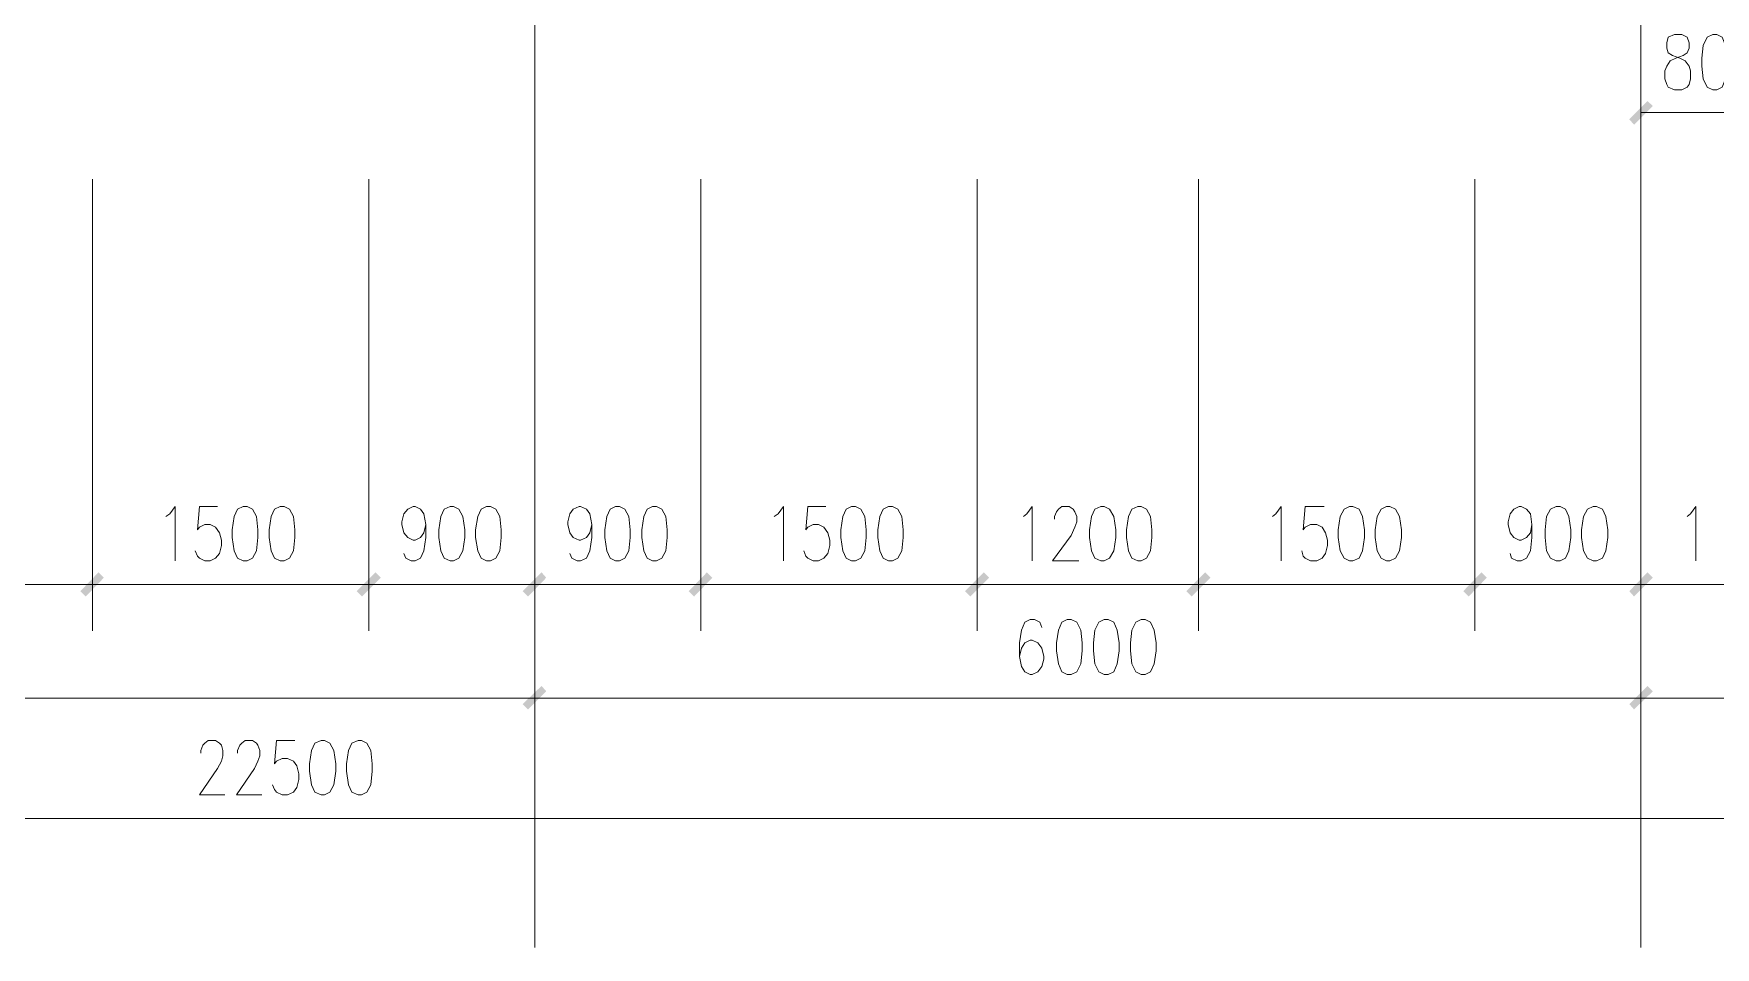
# Model space of a CAD drawing. Extents: x -145382 to -103386, y -23290 to 6406.
# Drawn here: x -121988 to -112867, y -17908 to -12951 of the extents above; entities that cross this region are included whole.
import ezdxf

# ---------------------------------------------------------------- set-up
doc = ezdxf.new("R2010")
doc.units = 0

msp = doc.modelspace()

# ---------------------------------------------------------------- hatches: boundary and pattern name
at = {"linetype": 'Continuous', "lineweight": 0}
for points in [[(-113333.3, -13415.8), (-113234.8, -13317.3), (-113205.6, -13342.9), (-113307.7, -13445)], [(-121734.7, -15975.6), (-121636.3, -15873.5), (-121607.1, -15902.6), (-121705.6, -16004.7)], [(-120236, -15975.6), (-120133.9, -15873.5), (-120104.8, -15902.6), (-120206.9, -16004.7)], [(-119335.4, -15975.6), (-119233.3, -15873.5), (-119207.7, -15902.6), (-119306.2, -16004.7)], [(-118434.7, -15975.6), (-118336.2, -15873.5), (-118307, -15902.6), (-118405.5, -16004.7)], [(-116936, -15975.6), (-116833.9, -15873.5), (-116804.7, -15902.6), (-116906.8, -16004.7)], [(-115736.3, -15975.6), (-115634.2, -15873.5), (-115605, -15902.6), (-115707.1, -16004.7)], [(-114233.9, -15975.6), (-114135.5, -15873.5), (-114106.3, -15902.6), (-114204.8, -16004.7)], [(-113333.3, -15975.6), (-113234.8, -15873.5), (-113205.6, -15902.6), (-113307.7, -16004.7)], [(-119335.4, -16588.2), (-119233.3, -16489.7), (-119207.7, -16518.9), (-119306.2, -16617.3)], [(-113333.3, -16588.2), (-113234.8, -16489.7), (-113205.6, -16518.9), (-113307.7, -16617.3)]]:
    msp.add_hatch(color=0, dxfattribs=at).paths.add_polyline_path(points)

# ---------------------------------------------------------------- linework, layer by layer
at = {"color": 0, "linetype": 'Continuous', "lineweight": 0}
for p, q in [((-119269.7, -12099.4), (-119269.7, -13908.1)), ((-113271.3, -12099.4), (-113271.3, -13908.1)), ((-113271.3, -12817.8), (-113271.3, -13630.9)), ((-113271.3, -13379.3), (-112469.1, -13379.3)), ((-121669.1, -13740.3), (-121669.1, -16190.7)), ((-120170.4, -13740.3), (-120170.4, -16190.7)), ((-119269.7, -13740.3), (-119269.7, -16190.7)), ((-118369, -13740.3), (-118369, -16190.7)), ((-116870.3, -13740.3), (-116870.3, -16190.7)), ((-115670.7, -13740.3), (-115670.7, -16190.7)), ((-114172, -13740.3), (-114172, -16190.7)), ((-113271.3, -13740.3), (-113271.3, -16190.7)), ((-119269.7, -13908.1), (-119269.7, -17908.2)), ((-113271.3, -13908.1), (-113271.3, -17908.2)), ((-119269.7, -14352.9), (-119269.7, -16803.3)), ((-113271.3, -14352.9), (-113271.3, -16803.3))]:
    msp.add_line(p, q, dxfattribs=at)
for points in [[(-113089, -12956.3), (-113121.8, -12970.9), (-113129.1, -13000.1), (-113129.1, -13029.3), (-113121.8, -13054.8), (-113099.9, -13069.4), (-113059.8, -13084), (-113030.6, -13098.6), (-113008.7, -13127.7), (-113001.4, -13153.3), (-113001.4, -13197), (-113008.7, -13226.2), (-113019.7, -13240.8), (-113048.8, -13255.4), (-113089, -13255.4), (-113121.8, -13240.8), (-113129.1, -13226.2), (-113140, -13197), (-113140, -13153.3), (-113129.1, -13127.7), (-113110.8, -13098.6), (-113081.7, -13084), (-113041.6, -13069.4), (-113019.7, -13054.8), (-113008.7, -13029.3), (-113008.7, -13000.1), (-113019.7, -12970.9), (-113048.8, -12956.3), (-113089, -12956.3)], [(-112881.1, -12956.3), (-112910.3, -12970.9), (-112932.2, -13014.7), (-112939.5, -13084), (-112939.5, -13127.7), (-112932.2, -13197), (-112910.3, -13240.8), (-112881.1, -13255.4), (-112859.2, -13255.4), (-112830.1, -13240.8), (-112811.8, -13197), (-112800.9, -13127.7), (-112800.9, -13084), (-112811.8, -13014.7), (-112830.1, -12970.9), (-112859.2, -12956.3), (-112881.1, -12956.3)], [(-121271.6, -15570.8), (-121249.7, -15556.2), (-121220.6, -15516.1), (-121220.6, -15811.5)], [(-120990.8, -15516.1), (-121089.3, -15516.1), (-121100.2, -15643.8), (-121089.3, -15629.2), (-121060.1, -15614.6), (-121031, -15614.6), (-121001.8, -15629.2), (-120979.9, -15658.3), (-120969, -15698.4), (-120969, -15727.6), (-120979.9, -15771.4), (-121001.8, -15796.9), (-121031, -15811.5), (-121060.1, -15811.5), (-121089.3, -15796.9), (-121100.2, -15786), (-121111.2, -15756.8)], [(-120852.3, -15516.1), (-120881.5, -15530.7), (-120899.7, -15570.8), (-120910.6, -15643.8), (-120910.6, -15683.9), (-120899.7, -15756.8), (-120881.5, -15796.9), (-120852.3, -15811.5), (-120830.4, -15811.5), (-120801.2, -15796.9), (-120779.4, -15756.8), (-120772.1, -15683.9), (-120772.1, -15643.8), (-120779.4, -15570.8), (-120801.2, -15530.7), (-120830.4, -15516.1), (-120852.3, -15516.1)], [(-120651.7, -15516.1), (-120680.9, -15530.7), (-120699.1, -15570.8), (-120710.1, -15643.8), (-120710.1, -15683.9), (-120699.1, -15756.8), (-120680.9, -15796.9), (-120651.7, -15811.5), (-120629.8, -15811.5), (-120600.7, -15796.9), (-120578.8, -15756.8), (-120571.5, -15683.9), (-120571.5, -15643.8), (-120578.8, -15570.8), (-120600.7, -15530.7), (-120629.8, -15516.1), (-120651.7, -15516.1)], [(-119860.4, -15614.6), (-119871.4, -15658.3), (-119889.6, -15683.9), (-119918.8, -15698.4), (-119929.7, -15698.4), (-119958.9, -15683.9), (-119980.8, -15658.3), (-119991.7, -15614.6), (-119991.7, -15600), (-119980.8, -15556.2), (-119958.9, -15530.7), (-119929.7, -15516.1), (-119918.8, -15516.1), (-119889.6, -15530.7), (-119871.4, -15556.2), (-119860.4, -15614.6), (-119860.4, -15683.9), (-119871.4, -15756.8), (-119889.6, -15796.9), (-119918.8, -15811.5), (-119940.7, -15811.5), (-119969.8, -15796.9), (-119980.8, -15771.4)], [(-119729.2, -15516.1), (-119762, -15530.7), (-119780.2, -15570.8), (-119791.2, -15643.8), (-119791.2, -15683.9), (-119780.2, -15756.8), (-119762, -15796.9), (-119729.2, -15811.5), (-119710.9, -15811.5), (-119681.8, -15796.9), (-119659.9, -15756.8), (-119648.9, -15683.9), (-119648.9, -15643.8), (-119659.9, -15570.8), (-119681.8, -15530.7), (-119710.9, -15516.1), (-119729.2, -15516.1)], [(-119532.3, -15516.1), (-119561.4, -15530.7), (-119579.7, -15570.8), (-119590.6, -15643.8), (-119590.6, -15683.9), (-119579.7, -15756.8), (-119561.4, -15796.9), (-119532.3, -15811.5), (-119510.4, -15811.5), (-119481.2, -15796.9), (-119459.3, -15756.8), (-119452, -15683.9), (-119452, -15643.8), (-119459.3, -15570.8), (-119481.2, -15530.7), (-119510.4, -15516.1), (-119532.3, -15516.1)], [(-118959.8, -15614.6), (-118970.7, -15658.3), (-118988.9, -15683.9), (-119021.8, -15698.4), (-119029.1, -15698.4), (-119061.9, -15683.9), (-119080.1, -15658.3), (-119091, -15614.6), (-119091, -15600), (-119080.1, -15556.2), (-119061.9, -15530.7), (-119029.1, -15516.1), (-119021.8, -15516.1), (-118988.9, -15530.7), (-118970.7, -15556.2), (-118959.8, -15614.6), (-118959.8, -15683.9), (-118970.7, -15756.8), (-118988.9, -15796.9), (-119021.8, -15811.5), (-119040, -15811.5), (-119069.2, -15796.9), (-119080.1, -15771.4)], [(-118832.1, -15516.1), (-118861.3, -15530.7), (-118879.5, -15570.8), (-118890.5, -15643.8), (-118890.5, -15683.9), (-118879.5, -15756.8), (-118861.3, -15796.9), (-118832.1, -15811.5), (-118810.3, -15811.5), (-118781.1, -15796.9), (-118759.2, -15756.8), (-118751.9, -15683.9), (-118751.9, -15643.8), (-118759.2, -15570.8), (-118781.1, -15530.7), (-118810.3, -15516.1), (-118832.1, -15516.1)], [(-118631.6, -15516.1), (-118660.8, -15530.7), (-118679, -15570.8), (-118689.9, -15643.8), (-118689.9, -15683.9), (-118679, -15756.8), (-118660.8, -15796.9), (-118631.6, -15811.5), (-118609.7, -15811.5), (-118580.5, -15796.9), (-118558.7, -15756.8), (-118551.4, -15683.9), (-118551.4, -15643.8), (-118558.7, -15570.8), (-118580.5, -15530.7), (-118609.7, -15516.1), (-118631.6, -15516.1)], [(-117971.6, -15570.8), (-117949.7, -15556.2), (-117920.5, -15516.1), (-117920.5, -15811.5)], [(-117690.8, -15516.1), (-117789.3, -15516.1), (-117800.2, -15643.8), (-117789.3, -15629.2), (-117760.1, -15614.6), (-117730.9, -15614.6), (-117701.7, -15629.2), (-117679.9, -15658.3), (-117668.9, -15698.4), (-117668.9, -15727.6), (-117679.9, -15771.4), (-117701.7, -15796.9), (-117730.9, -15811.5), (-117760.1, -15811.5), (-117789.3, -15796.9), (-117800.2, -15786), (-117811.1, -15756.8)], [(-117552.2, -15516.1), (-117581.4, -15530.7), (-117599.6, -15570.8), (-117610.6, -15643.8), (-117610.6, -15683.9), (-117599.6, -15756.8), (-117581.4, -15796.9), (-117552.2, -15811.5), (-117530.4, -15811.5), (-117501.2, -15796.9), (-117479.3, -15756.8), (-117472, -15683.9), (-117472, -15643.8), (-117479.3, -15570.8), (-117501.2, -15530.7), (-117530.4, -15516.1), (-117552.2, -15516.1)], [(-117351.7, -15516.1), (-117380.8, -15530.7), (-117399.1, -15570.8), (-117410, -15643.8), (-117410, -15683.9), (-117399.1, -15756.8), (-117380.8, -15796.9), (-117351.7, -15811.5), (-117329.8, -15811.5), (-117300.6, -15796.9), (-117278.7, -15756.8), (-117271.5, -15683.9), (-117271.5, -15643.8), (-117278.7, -15570.8), (-117300.6, -15530.7), (-117329.8, -15516.1), (-117351.7, -15516.1)], [(-116618.7, -15570.8), (-116600.5, -15556.2), (-116571.3, -15516.1), (-116571.3, -15811.5)], [(-116451, -15585.4), (-116451, -15570.8), (-116440.1, -15545.3), (-116429.1, -15530.7), (-116410.9, -15516.1), (-116370.8, -15516.1), (-116348.9, -15530.7), (-116341.6, -15545.3), (-116330.7, -15570.8), (-116330.7, -15600), (-116341.6, -15629.2), (-116359.8, -15672.9), (-116461.9, -15811.5), (-116319.7, -15811.5)], [(-116199.4, -15516.1), (-116232.2, -15530.7), (-116250.4, -15570.8), (-116261.4, -15643.8), (-116261.4, -15683.9), (-116250.4, -15756.8), (-116232.2, -15796.9), (-116199.4, -15811.5), (-116181.2, -15811.5), (-116152, -15796.9), (-116130.1, -15756.8), (-116119.2, -15683.9), (-116119.2, -15643.8), (-116130.1, -15570.8), (-116152, -15530.7), (-116181.2, -15516.1), (-116199.4, -15516.1)], [(-115998.8, -15516.1), (-116031.7, -15530.7), (-116049.9, -15570.8), (-116060.8, -15643.8), (-116060.8, -15683.9), (-116049.9, -15756.8), (-116031.7, -15796.9), (-115998.8, -15811.5), (-115980.6, -15811.5), (-115951.4, -15796.9), (-115929.6, -15756.8), (-115922.3, -15683.9), (-115922.3, -15643.8), (-115929.6, -15570.8), (-115951.4, -15530.7), (-115980.6, -15516.1), (-115998.8, -15516.1)], [(-115269.5, -15570.8), (-115251.3, -15556.2), (-115222.1, -15516.1), (-115222.1, -15811.5)], [(-114988.8, -15516.1), (-115090.9, -15516.1), (-115101.8, -15643.8), (-115090.9, -15629.2), (-115061.7, -15614.6), (-115028.9, -15614.6), (-114999.7, -15629.2), (-114981.5, -15658.3), (-114970.5, -15698.4), (-114970.5, -15727.6), (-114981.5, -15771.4), (-114999.7, -15796.9), (-115028.9, -15811.5), (-115061.7, -15811.5), (-115090.9, -15796.9), (-115101.8, -15786), (-115109.1, -15756.8)], [(-114850.2, -15516.1), (-114879.4, -15530.7), (-114901.3, -15570.8), (-114912.2, -15643.8), (-114912.2, -15683.9), (-114901.3, -15756.8), (-114879.4, -15796.9), (-114850.2, -15811.5), (-114832, -15811.5), (-114799.1, -15796.9), (-114780.9, -15756.8), (-114770, -15683.9), (-114770, -15643.8), (-114780.9, -15570.8), (-114799.1, -15530.7), (-114832, -15516.1), (-114850.2, -15516.1)], [(-114649.6, -15516.1), (-114678.8, -15530.7), (-114700.7, -15570.8), (-114711.6, -15643.8), (-114711.6, -15683.9), (-114700.7, -15756.8), (-114678.8, -15796.9), (-114649.6, -15811.5), (-114631.4, -15811.5), (-114602.2, -15796.9), (-114580.4, -15756.8), (-114569.4, -15683.9), (-114569.4, -15643.8), (-114580.4, -15570.8), (-114602.2, -15530.7), (-114631.4, -15516.1), (-114649.6, -15516.1)], [(-113862, -15614.6), (-113869.3, -15658.3), (-113891.2, -15683.9), (-113920.4, -15698.4), (-113931.3, -15698.4), (-113960.5, -15683.9), (-113978.7, -15658.3), (-113989.6, -15614.6), (-113989.6, -15600), (-113978.7, -15556.2), (-113960.5, -15530.7), (-113931.3, -15516.1), (-113920.4, -15516.1), (-113891.2, -15530.7), (-113869.3, -15556.2), (-113862, -15614.6), (-113862, -15683.9), (-113869.3, -15756.8), (-113891.2, -15796.9), (-113920.4, -15811.5), (-113942.2, -15811.5), (-113971.4, -15796.9), (-113978.7, -15771.4)], [(-113730.7, -15516.1), (-113759.9, -15530.7), (-113781.8, -15570.8), (-113789.1, -15643.8), (-113789.1, -15683.9), (-113781.8, -15756.8), (-113759.9, -15796.9), (-113730.7, -15811.5), (-113708.9, -15811.5), (-113679.7, -15796.9), (-113661.5, -15756.8), (-113650.5, -15683.9), (-113650.5, -15643.8), (-113661.5, -15570.8), (-113679.7, -15530.7), (-113708.9, -15516.1), (-113730.7, -15516.1)], [(-113530.2, -15516.1), (-113559.4, -15530.7), (-113581.2, -15570.8), (-113592.2, -15643.8), (-113592.2, -15683.9), (-113581.2, -15756.8), (-113559.4, -15796.9), (-113530.2, -15811.5), (-113511.9, -15811.5), (-113479.1, -15796.9), (-113460.9, -15756.8), (-113450, -15683.9), (-113450, -15643.8), (-113460.9, -15570.8), (-113479.1, -15530.7), (-113511.9, -15516.1), (-113530.2, -15516.1)], [(-113019.7, -15570.8), (-113001.4, -15556.2), (-112972.3, -15516.1), (-112972.3, -15811.5)], [(-131871.9, -15939.1), (-130971.2, -15939.1), (-129468.9, -15939.1), (-127970.2, -15939.1), (-126471.5, -15939.1), (-125570.8, -15939.1), (-124670.1, -15939.1), (-123171.4, -15939.1), (-121669.1, -15939.1), (-120170.4, -15939.1), (-119269.7, -15939.1), (-118369, -15939.1), (-116870.3, -15939.1), (-115670.7, -15939.1), (-114172, -15939.1), (-113271.3, -15939.1), (-112071.6, -15939.1), (-110569.2, -15939.1), (-109369.6, -15939.1)], [(-116520.3, -16172.5), (-116531.2, -16143.3), (-116560.4, -16128.7), (-116582.3, -16128.7), (-116611.4, -16143.3), (-116629.7, -16187.1), (-116640.6, -16256.3), (-116640.6, -16329.3), (-116629.7, -16384), (-116611.4, -16413.1), (-116582.3, -16427.7), (-116571.3, -16427.7), (-116542.2, -16413.1), (-116520.3, -16384), (-116509.3, -16343.9), (-116509.3, -16329.3), (-116520.3, -16285.5), (-116542.2, -16256.3), (-116571.3, -16241.8), (-116582.3, -16241.8), (-116611.4, -16256.3), (-116629.7, -16285.5), (-116640.6, -16329.3)], [(-116381.7, -16128.7), (-116410.9, -16143.3), (-116429.1, -16187.1), (-116440.1, -16256.3), (-116440.1, -16300.1), (-116429.1, -16369.4), (-116410.9, -16413.1), (-116381.7, -16427.7), (-116359.8, -16427.7), (-116330.7, -16413.1), (-116308.8, -16369.4), (-116301.5, -16300.1), (-116301.5, -16256.3), (-116308.8, -16187.1), (-116330.7, -16143.3), (-116359.8, -16128.7), (-116381.7, -16128.7)], [(-116181.2, -16128.7), (-116210.3, -16143.3), (-116232.2, -16187.1), (-116239.5, -16256.3), (-116239.5, -16300.1), (-116232.2, -16369.4), (-116210.3, -16413.1), (-116181.2, -16427.7), (-116159.3, -16427.7), (-116130.1, -16413.1), (-116111.9, -16369.4), (-116100.9, -16300.1), (-116100.9, -16256.3), (-116111.9, -16187.1), (-116130.1, -16143.3), (-116159.3, -16128.7), (-116181.2, -16128.7)], [(-115980.6, -16128.7), (-116009.8, -16143.3), (-116031.7, -16187.1), (-116038.9, -16256.3), (-116038.9, -16300.1), (-116031.7, -16369.4), (-116009.8, -16413.1), (-115980.6, -16427.7), (-115958.7, -16427.7), (-115929.6, -16413.1), (-115911.3, -16369.4), (-115900.4, -16300.1), (-115900.4, -16256.3), (-115911.3, -16187.1), (-115929.6, -16143.3), (-115958.7, -16128.7), (-115980.6, -16128.7)], [(-139369, -16555.4), (-131871.9, -16555.4), (-125570.8, -16555.4), (-119269.7, -16555.4), (-113271.3, -16555.4), (-109369.6, -16555.4)], [(-121082, -16854.4), (-121082, -16839.8), (-121071.1, -16810.6), (-121060.1, -16799.7), (-121041.9, -16785.1), (-121001.8, -16785.1), (-120979.9, -16799.7), (-120969, -16810.6), (-120961.7, -16839.8), (-120961.7, -16868.9), (-120969, -16898.1), (-120990.8, -16938.2), (-121089.3, -17080.4), (-120950.7, -17080.4)], [(-120881.5, -16854.4), (-120881.5, -16839.8), (-120870.5, -16810.6), (-120859.6, -16799.7), (-120841.3, -16785.1), (-120801.2, -16785.1), (-120779.4, -16799.7), (-120772.1, -16810.6), (-120761.1, -16839.8), (-120761.1, -16868.9), (-120772.1, -16898.1), (-120790.3, -16938.2), (-120888.7, -17080.4), (-120750.2, -17080.4)], [(-120571.5, -16785.1), (-120670, -16785.1), (-120680.9, -16912.7), (-120670, -16898.1), (-120640.8, -16883.5), (-120611.6, -16883.5), (-120578.8, -16898.1), (-120560.6, -16923.6), (-120549.6, -16967.4), (-120549.6, -16996.6), (-120560.6, -17040.3), (-120578.8, -17065.9), (-120611.6, -17080.4), (-120640.8, -17080.4), (-120670, -17065.9), (-120680.9, -17051.3), (-120691.8, -17025.7)], [(-120429.3, -16785.1), (-120462.1, -16799.7), (-120480.3, -16839.8), (-120491.3, -16912.7), (-120491.3, -16952.8), (-120480.3, -17025.7), (-120462.1, -17065.9), (-120429.3, -17080.4), (-120411.1, -17080.4), (-120381.9, -17065.9), (-120360, -17025.7), (-120349.1, -16952.8), (-120349.1, -16912.7), (-120360, -16839.8), (-120381.9, -16799.7), (-120411.1, -16785.1), (-120429.3, -16785.1)], [(-120228.7, -16785.1), (-120261.6, -16799.7), (-120279.8, -16839.8), (-120290.7, -16912.7), (-120290.7, -16952.8), (-120279.8, -17025.7), (-120261.6, -17065.9), (-120228.7, -17080.4), (-120210.5, -17080.4), (-120181.3, -17065.9), (-120159.5, -17025.7), (-120152.2, -16952.8), (-120152.2, -16912.7), (-120159.5, -16839.8), (-120181.3, -16799.7), (-120210.5, -16785.1), (-120228.7, -16785.1)], [(-139369, -17208.1), (-131871.9, -17208.1), (-109369.6, -17208.1)]]:
    msp.add_lwpolyline(points, dxfattribs=at)

doc.saveas('drawing.dxf')
